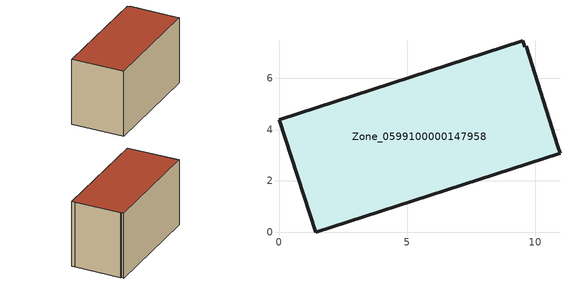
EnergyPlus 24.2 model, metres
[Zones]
Zone_0599100000147958
 floor ground (C_G): 9.53,7.46 9.6,7.24 9.65,7.25 10.88,3.35 10.97,3.09 1.43,0 0,4.39 z3.26
 wall outside (C_F): 10.97,3.09 10.88,3.35 9.65,7.25 9.6,7.24 9.53,7.46 0,4.39 1.43,0 10.97,3.09 z3.26:9.08
 roof outside (C_R): 9.6,7.24 9.53,7.46 0,4.39 1.43,0 10.97,3.09 10.88,3.35 9.65,7.25 z9.08
[BUILDING]
Pand.0599100000147958: North Axis=0; Terrain=City; Loads Convergence Tolerance Value=0.04; Temperature Convergence Tolerance Value=0.4; Solar Distribution=FullExterior; Maximum Number of Warmup Days=25; Minimum Number of Warmup Days=1
[Site:Location]
Rotterdam.The.Hague.AP_ZH_NLD Design_Conditions: Latitude=51.96; Longitude=4.45; Time Zone=1; Elevation=-4.5
[SITE:GROUNDTEMPERATURE:BUILDINGSURFACE]
18, 18, 18, 18, 18, 18, 18, 18, 18, 18, 18, 18
[MATERIAL] Thermal Absorptance=0.9; Solar Absorptance=0.7; Visible Absorptance=0.7
Name | Roughness | Thickness | Conductivity | Density | Specific Heat
G.TI.1946-1964 | MediumSmooth | 0.15 | 1 | 540 | 1210
F.TI.1946-1964 | Rough | 0.3 | 0.857143 | 1920 | 840
R.TI.1946-1964 | MediumRough | 0.2 | 0.277778 | 1500 | 1000
[CONSTRUCTION]
C_G: G.TI.1946-1964
C_F: F.TI.1946-1964
C_R: R.TI.1946-1964
[ZONE]
Zone_0599100000147958: Type=1; Multiplier=1; Ceiling Height=Autocalculate; Volume=Autocalculate; Floor Area=autocalculate; Part of Total Floor Area=Yes
[ZONEINFILTRATION:DESIGNFLOWRATE]
Infil_Zone_0599100000147958: Zone or ZoneList or Space or SpaceList=Zone_0599100000147958; Schedule=AlwaysOn; Design Flow Rate Calculation Method=Flow/Area; Flow Rate per Floor Area=0.003; Constant Term Coefficient=1; Temperature Term Coefficient=0; Velocity Term Coefficient=0; Velocity Squared Term Coefficient=0
[HVACTEMPLATE:ZONE:IDEALLOADSAIRSYSTEM]
Zone_0599100000147958: Maximum Heating Supply Air Temperature=50; Minimum Cooling Supply Air Temperature=13; Maximum Heating Supply Air Humidity Ratio=0.0156; Minimum Cooling Supply Air Humidity Ratio=0.0077; Heating Limit=NoLimit; Cooling Limit=NoLimit; Dehumidification Control Type=ConstantSensibleHeatRatio; Cooling Sensible Heat Ratio=0.7; Dehumidification Setpoint=60; Humidification Control Type=None; Humidification Setpoint=30; Outdoor Air Method=None; Outdoor Air Flow Rate per Person=0.00944; Outdoor Air Flow Rate per Zone Floor Area=0; Outdoor Air Flow Rate per Zone=0; Demand Controlled Ventilation Type=None; Outdoor Air Economizer Type=NoEconomizer; Heat Recovery Type=None; Sensible Heat Recovery Effectiveness=0.7; Latent Heat Recovery Effectiveness=0.65
[ZONECONTROL:THERMOSTAT]
ThermostatControl_Zone_0599100000147958: Zone or ZoneList=Zone_0599100000147958; Control Type Schedule=DualSetpointControlType; Control 1=Thermostat_Zone_0599100000147958; Temperature Difference Between Cutout And Setpoint=0
[THERMOSTATSETPOINT:DUALSETPOINT]
Thermostat_Zone_0599100000147958: Heating Setpoint Temperature Schedule=HeatingSetpoint_Zone_0599100000147958; Cooling Setpoint Temperature Schedule=CoolingSetpoint_Zone_0599100000147958
[SCHEDULE:COMPACT]
HeatingSetpoint_Zone_0599100000147958: Through: 12/31, For: AllDays, Until: 24:00, 21
CoolingSetpoint_Zone_0599100000147958: Through: 12/31, For: AllDays, Until: 24:00, 24
DualSetpointControlType: Through: 12/31, For: AllDays, Until: 24:00, 4
AlwaysOn: Through: 12/31, For: AllDays, Until: 24:00, 1
